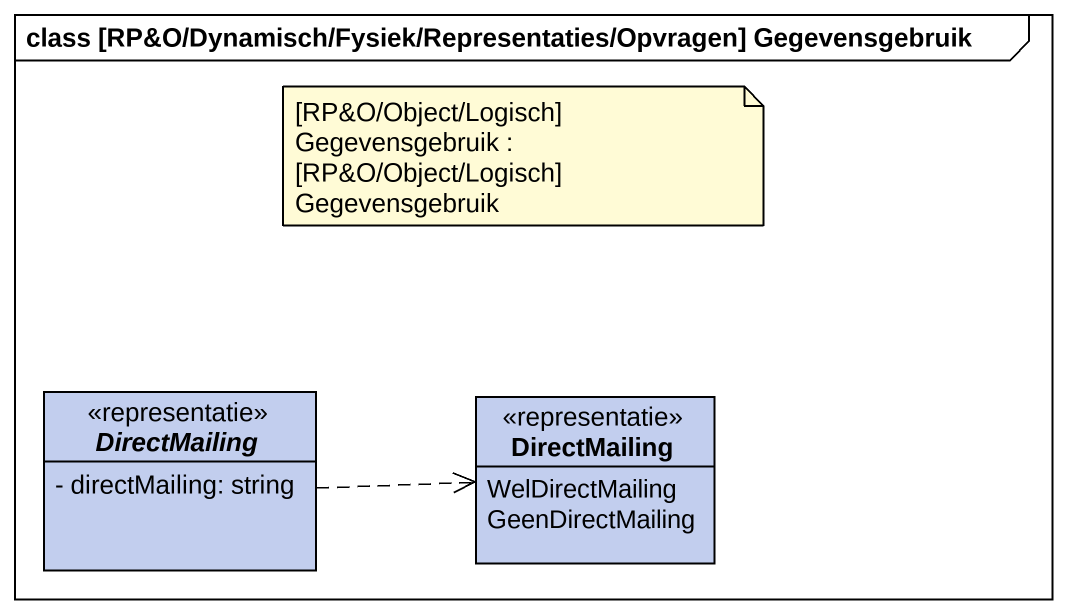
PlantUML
@startuml
mainframe class [RP&O/Dynamisch/Fysiek/Representaties/Opvragen] Gegevensgebruik
hide circle
hide empty members
skinparam classAttributeIconSize 0
abstract class DirectMailing <<representatie>> #C2CEEE {
  - directMailing: string
}
enum "DirectMailing" as DirectMailing_2 <<representatie>> #C2CEEE {
  WelDirectMailing
  GeenDirectMailing
}
DirectMailing .right.> DirectMailing_2
note as N1
  [RP&O/Object/Logisch] Gegevensgebruik : [RP&O/Object/Logisch] Gegevensgebruik
end note
@enduml
